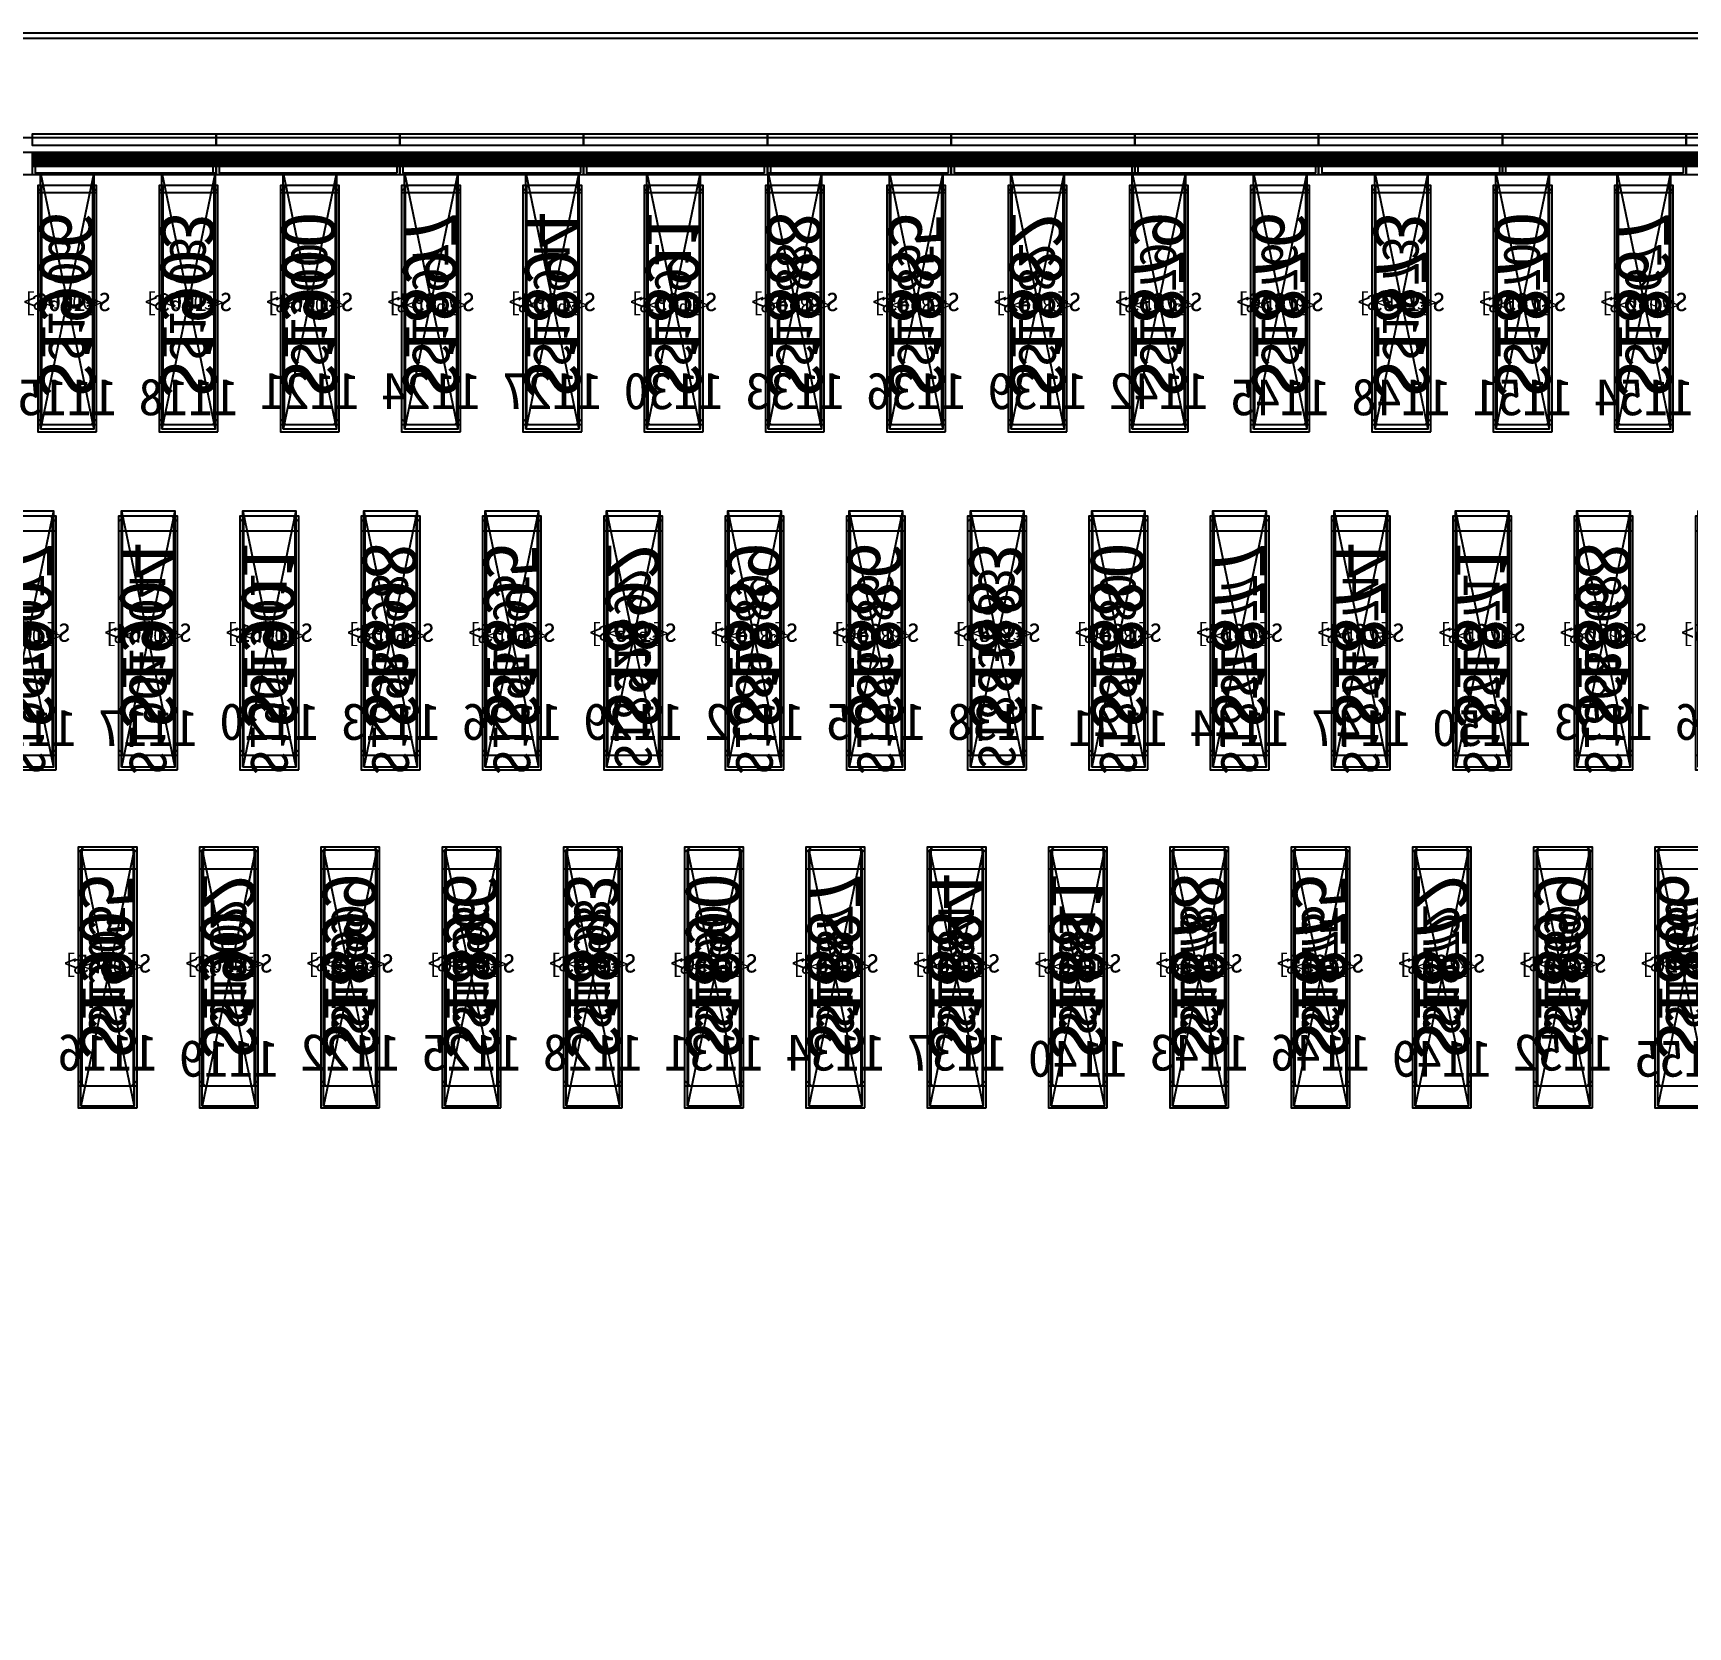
# Model space of a CAD drawing. Header units: millimetres. Extents: x 427 to 2444, y 137 to 817.
# Drawn here: x 1127.5471 to 1127.9973, y 301.2176 to 301.6514 of the extents above; entities that cross this region are included whole.
import ezdxf
from ezdxf.enums import TextEntityAlignment as Align

# ---------------------------------------------------------------- set-up
doc = ezdxf.new("R2010")
doc.units = ezdxf.units.MM
for name, color, linetype in [('L0', 211, 'Continuous'), ('L102', 91, 'Continuous'), ('L114', 213, 'Continuous'), ('L240', 60, 'Continuous'), ('L241', 200, 'Continuous'), ('L242', 51, 'Continuous'), ('L245', 53, 'Continuous'), ('L246', 93, 'Continuous'), ('L247', 13, 'Continuous'), ('L59', 140, 'Continuous'), ('L63', 4, 'Continuous'), ('L98', 150, 'Continuous')]:
    doc.layers.add(name, color=color, linetype=linetype)
doc.styles.add('txt', font='simhei.ttf')

# ---------------------------------------------------------------- blocks, each defined once
blk = doc.blocks.new('HX8394_F_PAD')
at = {"layer": 'L0'}
blk.add_lwpolyline([(-13.86, -0.4025), (-13.86, 0.4025), (13.86, 0.4025), (13.86, -0.4025), (-13.86, -0.4025)], close=True, dxfattribs=at)
at = {"layer": 'L241'}
blk.add_lwpolyline([(-13.9, -0.435), (-13.9, 0.435), (13.9, 0.435), (13.9, -0.435), (-13.9, -0.435)], close=True, dxfattribs=at)
at = {"layer": 'L242'}
for points in [[(7.655, 0.3285), (7.6535, 0.33), (7.6535, 0.392), (7.655, 0.3935), (7.668, 0.3935), (7.6695, 0.392), (7.6695, 0.33), (7.668, 0.3285), (7.655, 0.3285)], [(7.688, 0.3285), (7.6865, 0.33), (7.6865, 0.392), (7.688, 0.3935), (7.701, 0.3935), (7.7025, 0.392), (7.7025, 0.33), (7.701, 0.3285), (7.688, 0.3285)], [(7.721, 0.3285), (7.7195, 0.33), (7.7195, 0.392), (7.721, 0.3935), (7.734, 0.3935), (7.7355, 0.392), (7.7355, 0.33), (7.734, 0.3285), (7.721, 0.3285)], [(7.754, 0.3285), (7.7525, 0.33), (7.7525, 0.392), (7.754, 0.3935), (7.767, 0.3935), (7.7685, 0.392), (7.7685, 0.33), (7.767, 0.3285), (7.754, 0.3285)], [(7.787, 0.3285), (7.7855, 0.33), (7.7855, 0.392), (7.787, 0.3935), (7.8, 0.3935), (7.8015, 0.392), (7.8015, 0.33), (7.8, 0.3285), (7.787, 0.3285)], [(7.82, 0.3285), (7.8185, 0.33), (7.8185, 0.392), (7.82, 0.3935), (7.833, 0.3935), (7.8345, 0.392), (7.8345, 0.33), (7.833, 0.3285), (7.82, 0.3285)], [(7.853, 0.3285), (7.8515, 0.33), (7.8515, 0.392), (7.853, 0.3935), (7.866, 0.3935), (7.8675, 0.392), (7.8675, 0.33), (7.866, 0.3285), (7.853, 0.3285)], [(7.886, 0.3285), (7.8845, 0.33), (7.8845, 0.392), (7.886, 0.3935), (7.899, 0.3935), (7.9005, 0.392), (7.9005, 0.33), (7.899, 0.3285), (7.886, 0.3285)], [(7.919, 0.3285), (7.9175, 0.33), (7.9175, 0.392), (7.919, 0.3935), (7.932, 0.3935), (7.9335, 0.392), (7.9335, 0.33), (7.932, 0.3285), (7.919, 0.3285)], [(7.952, 0.3285), (7.9505, 0.33), (7.9505, 0.392), (7.952, 0.3935), (7.965, 0.3935), (7.9665, 0.392), (7.9665, 0.33), (7.965, 0.3285), (7.952, 0.3285)], [(7.985, 0.3285), (7.9835, 0.33), (7.9835, 0.392), (7.985, 0.3935), (7.998, 0.3935), (7.9995, 0.392), (7.9995, 0.33), (7.998, 0.3285), (7.985, 0.3285)], [(8.018, 0.3285), (8.0165, 0.33), (8.0165, 0.392), (8.018, 0.3935), (8.031, 0.3935), (8.0325, 0.392), (8.0325, 0.33), (8.031, 0.3285), (8.018, 0.3285)], [(8.051, 0.3285), (8.0495, 0.33), (8.0495, 0.392), (8.051, 0.3935), (8.064, 0.3935), (8.0655, 0.392), (8.0655, 0.33), (8.064, 0.3285), (8.051, 0.3285)], [(8.084, 0.3285), (8.0825, 0.33), (8.0825, 0.392), (8.084, 0.3935), (8.097, 0.3935), (8.0985, 0.392), (8.0985, 0.33), (8.097, 0.3285), (8.084, 0.3285)], [(7.666, 0.2385), (7.6645, 0.24), (7.6645, 0.302), (7.666, 0.3035), (7.679, 0.3035), (7.6805, 0.302), (7.6805, 0.24), (7.679, 0.2385), (7.666, 0.2385)], [(7.699, 0.2385), (7.6975, 0.24), (7.6975, 0.302), (7.699, 0.3035), (7.712, 0.3035), (7.7135, 0.302), (7.7135, 0.24), (7.712, 0.2385), (7.699, 0.2385)], [(7.732, 0.2385), (7.7305, 0.24), (7.7305, 0.302), (7.732, 0.3035), (7.745, 0.3035), (7.7465, 0.302), (7.7465, 0.24), (7.745, 0.2385), (7.732, 0.2385)], [(7.765, 0.2385), (7.7635, 0.24), (7.7635, 0.302), (7.765, 0.3035), (7.778, 0.3035), (7.7795, 0.302), (7.7795, 0.24), (7.778, 0.2385), (7.765, 0.2385)], [(7.798, 0.2385), (7.7965, 0.24), (7.7965, 0.302), (7.798, 0.3035), (7.811, 0.3035), (7.8125, 0.302), (7.8125, 0.24), (7.811, 0.2385), (7.798, 0.2385)], [(7.831, 0.2385), (7.8295, 0.24), (7.8295, 0.302), (7.831, 0.3035), (7.844, 0.3035), (7.8455, 0.302), (7.8455, 0.24), (7.844, 0.2385), (7.831, 0.2385)], [(7.864, 0.2385), (7.8625, 0.24), (7.8625, 0.302), (7.864, 0.3035), (7.877, 0.3035), (7.8785, 0.302), (7.8785, 0.24), (7.877, 0.2385), (7.864, 0.2385)], [(7.897, 0.2385), (7.8955, 0.24), (7.8955, 0.302), (7.897, 0.3035), (7.91, 0.3035), (7.9115, 0.302), (7.9115, 0.24), (7.91, 0.2385), (7.897, 0.2385)], [(7.93, 0.2385), (7.9285, 0.24), (7.9285, 0.302), (7.93, 0.3035), (7.943, 0.3035), (7.9445, 0.302), (7.9445, 0.24), (7.943, 0.2385), (7.93, 0.2385)], [(7.963, 0.2385), (7.9615, 0.24), (7.9615, 0.302), (7.963, 0.3035), (7.976, 0.3035), (7.9775, 0.302), (7.9775, 0.24), (7.976, 0.2385), (7.963, 0.2385)], [(7.996, 0.2385), (7.9945, 0.24), (7.9945, 0.302), (7.996, 0.3035), (8.009, 0.3035), (8.0105, 0.302), (8.0105, 0.24), (8.009, 0.2385), (7.996, 0.2385)], [(8.029, 0.2385), (8.0275, 0.24), (8.0275, 0.302), (8.029, 0.3035), (8.042, 0.3035), (8.0435, 0.302), (8.0435, 0.24), (8.042, 0.2385), (8.029, 0.2385)], [(8.062, 0.2385), (8.0605, 0.24), (8.0605, 0.302), (8.062, 0.3035), (8.075, 0.3035), (8.0765, 0.302), (8.0765, 0.24), (8.075, 0.2385), (8.062, 0.2385)], [(8.095, 0.2385), (8.0935, 0.24), (8.0935, 0.302), (8.095, 0.3035), (8.108, 0.3035), (8.1095, 0.302), (8.1095, 0.24), (8.108, 0.2385), (8.095, 0.2385)], [(7.644, 0.1485), (7.6425, 0.15), (7.6425, 0.212), (7.644, 0.2135), (7.657, 0.2135), (7.6585, 0.212), (7.6585, 0.15), (7.657, 0.1485), (7.644, 0.1485)], [(7.677, 0.1485), (7.6755, 0.15), (7.6755, 0.212), (7.677, 0.2135), (7.69, 0.2135), (7.6915, 0.212), (7.6915, 0.15), (7.69, 0.1485), (7.677, 0.1485)], [(7.71, 0.1485), (7.7085, 0.15), (7.7085, 0.212), (7.71, 0.2135), (7.723, 0.2135), (7.7245, 0.212), (7.7245, 0.15), (7.723, 0.1485), (7.71, 0.1485)], [(7.743, 0.1485), (7.7415, 0.15), (7.7415, 0.212), (7.743, 0.2135), (7.756, 0.2135), (7.7575, 0.212), (7.7575, 0.15), (7.756, 0.1485), (7.743, 0.1485)], [(7.776, 0.1485), (7.7745, 0.15), (7.7745, 0.212), (7.776, 0.2135), (7.789, 0.2135), (7.7905, 0.212), (7.7905, 0.15), (7.789, 0.1485), (7.776, 0.1485)], [(7.809, 0.1485), (7.8075, 0.15), (7.8075, 0.212), (7.809, 0.2135), (7.822, 0.2135), (7.8235, 0.212), (7.8235, 0.15), (7.822, 0.1485), (7.809, 0.1485)], [(7.842, 0.1485), (7.8405, 0.15), (7.8405, 0.212), (7.842, 0.2135), (7.855, 0.2135), (7.8565, 0.212), (7.8565, 0.15), (7.855, 0.1485), (7.842, 0.1485)], [(7.875, 0.1485), (7.8735, 0.15), (7.8735, 0.212), (7.875, 0.2135), (7.888, 0.2135), (7.8895, 0.212), (7.8895, 0.15), (7.888, 0.1485), (7.875, 0.1485)], [(7.908, 0.1485), (7.9065, 0.15), (7.9065, 0.212), (7.908, 0.2135), (7.921, 0.2135), (7.9225, 0.212), (7.9225, 0.15), (7.921, 0.1485), (7.908, 0.1485)], [(7.941, 0.1485), (7.9395, 0.15), (7.9395, 0.212), (7.941, 0.2135), (7.954, 0.2135), (7.9555, 0.212), (7.9555, 0.15), (7.954, 0.1485), (7.941, 0.1485)], [(7.974, 0.1485), (7.9725, 0.15), (7.9725, 0.212), (7.974, 0.2135), (7.987, 0.2135), (7.9885, 0.212), (7.9885, 0.15), (7.987, 0.1485), (7.974, 0.1485)], [(8.007, 0.1485), (8.0055, 0.15), (8.0055, 0.212), (8.007, 0.2135), (8.02, 0.2135), (8.0215, 0.212), (8.0215, 0.15), (8.02, 0.1485), (8.007, 0.1485)], [(8.04, 0.1485), (8.0385, 0.15), (8.0385, 0.212), (8.04, 0.2135), (8.053, 0.2135), (8.0545, 0.212), (8.0545, 0.15), (8.053, 0.1485), (8.04, 0.1485)], [(8.073, 0.1485), (8.0715, 0.15), (8.0715, 0.212), (8.073, 0.2135), (8.086, 0.2135), (8.0875, 0.212), (8.0875, 0.15), (8.086, 0.1485), (8.073, 0.1485)]]:
    blk.add_lwpolyline(points, close=True, dxfattribs=at)
at = {"layer": 'L247', "style": 'txt'}
for s, p in [('S1873', (7.7275, 0.362666)), ('S1903', (8.0575, 0.362666)), ('S1906', (8.0905, 0.362666)), ('S1867', (7.6615, 0.361)), ('S1870', (7.6945, 0.361)), ('S1876', (7.7605, 0.361)), ('S1879', (7.7935, 0.361)), ('S1882', (7.8265, 0.361)), ('S1885', (7.8595, 0.361)), ('S1888', (7.8925, 0.361)), ('S1891', (7.9255, 0.361)), ('S1894', (7.9585, 0.361)), ('S1897', (7.9915, 0.361)), ('S1900', (8.0245, 0.361)), ('S1883', (7.8375, 0.272666)), ('S1892', (7.9365, 0.272666)), ('S1868', (7.6725, 0.271)), ('S1871', (7.7055, 0.271)), ('S1874', (7.7385, 0.271)), ('S1877', (7.7715, 0.271)), ('S1880', (7.8045, 0.271)), ('S1886', (7.8705, 0.271)), ('S1889', (7.9035, 0.271)), ('S1895', (7.9695, 0.271)), ('S1898', (8.0025, 0.271)), ('S1901', (8.0355, 0.271)), ('S1904', (8.0685, 0.271)), ('S1907', (8.1015, 0.271)), ('S1866', (7.6505, 0.182666)), ('S1893', (7.9475, 0.182666)), ('S1896', (7.9805, 0.182666)), ('S1902', (8.0465, 0.182666)), ('S1869', (7.6835, 0.181)), ('S1872', (7.7165, 0.181)), ('S1875', (7.7495, 0.181)), ('S1878', (7.7825, 0.181)), ('S1881', (7.8155, 0.181)), ('S1884', (7.8485, 0.181)), ('S1887', (7.8815, 0.181)), ('S1890', (7.9145, 0.181)), ('S1899', (8.0135, 0.181)), ('S1905', (8.0795, 0.181))]:
    blk.add_text(s, height=0.01, rotation=90, dxfattribs=at).set_placement(p, align=Align.MIDDLE_CENTER)
blk = doc.blocks.new('NTBUMP_65X16')
at = {"layer": 'L242'}
blk.add_lwpolyline([(-0.008, -0.0325), (-0.008, 0.0325), (0.008, 0.0325), (0.008, -0.0325), (-0.008, -0.0325)], close=True, dxfattribs=at)
blk = doc.blocks.new('ILI9881C_AA_NTBUMP_PM_875UM')
at = {"layer": 'L241'}
blk.add_lwpolyline([(-13.92, -0.4375), (-13.92, 0.4375), (13.92, 0.4375), (13.92, -0.4375), (-13.92, -0.4375)], close=True, dxfattribs=at)
at = {"rotation": 180}
for p in [(7.6615, 0.365), (7.6945, 0.365), (7.7275, 0.365), (7.7605, 0.365), (7.7935, 0.365), (7.8265, 0.365), (7.8595, 0.365), (7.8925, 0.365), (7.9255, 0.365), (7.9585, 0.365), (7.9915, 0.365), (8.0245, 0.365), (8.0575, 0.365), (8.0905, 0.365), (7.6725, 0.275), (7.7055, 0.275), (7.7385, 0.275), (7.7715, 0.275), (7.8045, 0.275), (7.8375, 0.275), (7.8705, 0.275), (7.9035, 0.275), (7.9365, 0.275), (7.9695, 0.275), (8.0025, 0.275), (8.0355, 0.275), (8.0685, 0.275), (8.1015, 0.275), (7.6505, 0.185), (7.6835, 0.185), (7.7165, 0.185), (7.7495, 0.185), (7.7825, 0.185), (7.8155, 0.185), (7.8485, 0.185), (7.8815, 0.185), (7.9145, 0.185), (7.9475, 0.185), (7.9805, 0.185), (8.0135, 0.185), (8.0465, 0.185), (8.0795, 0.185)]:
    blk.add_blockref('NTBUMP_65X16', p, dxfattribs=at)
at = {"layer": 'L246', "style": 'txt'}
for s, p in [('S1867', (7.6615, 0.365)), ('S1870', (7.6945, 0.365)), ('S1873', (7.7275, 0.365)), ('S1876', (7.7605, 0.365)), ('S1879', (7.7935, 0.365)), ('S1882', (7.8265, 0.365)), ('S1885', (7.8595, 0.365)), ('S1888', (7.8925, 0.365)), ('S1891', (7.9255, 0.365)), ('S1894', (7.9585, 0.365)), ('S1897', (7.9915, 0.365)), ('S1900', (8.0245, 0.365)), ('S1903', (8.0575, 0.365)), ('S1906', (8.0905, 0.365)), ('S1868', (7.6725, 0.275)), ('S1871', (7.7055, 0.275)), ('S1874', (7.7385, 0.275)), ('S1877', (7.7715, 0.275)), ('S1880', (7.8045, 0.275)), ('S1883', (7.8375, 0.275)), ('S1886', (7.8705, 0.275)), ('S1889', (7.9035, 0.275)), ('S1892', (7.9365, 0.275)), ('S1895', (7.9695, 0.275)), ('S1898', (8.0025, 0.275)), ('S1901', (8.0355, 0.275)), ('S1904', (8.0685, 0.275)), ('S1907', (8.1015, 0.275)), ('S1866', (7.6505, 0.185)), ('S1869', (7.6835, 0.185)), ('S1872', (7.7165, 0.185)), ('S1875', (7.7495, 0.185)), ('S1878', (7.7825, 0.185)), ('S1881', (7.8155, 0.185)), ('S1884', (7.8485, 0.185)), ('S1887', (7.8815, 0.185)), ('S1890', (7.9145, 0.185)), ('S1893', (7.9475, 0.185)), ('S1896', (7.9805, 0.185)), ('S1899', (8.0135, 0.185)), ('S1902', (8.0465, 0.185)), ('S1905', (8.0795, 0.185))]:
    blk.add_text(s, height=0.015, rotation=90, dxfattribs=at).set_placement(p, align=Align.MIDDLE_CENTER)
for s, p in [('1154', (7.6615, 0.34)), ('1151', (7.6945, 0.34)), ('1148', (7.7275, 0.34)), ('1145', (7.7605, 0.34)), ('1142', (7.7935, 0.341666)), ('1139', (7.8265, 0.341666)), ('1136', (7.8595, 0.341666)), ('1133', (7.8925, 0.341666)), ('1130', (7.9255, 0.341666)), ('1127', (7.9585, 0.341666)), ('1124', (7.9915, 0.341666)), ('1121', (8.0245, 0.341666)), ('1118', (8.0575, 0.34)), ('1115', (8.0905, 0.34)), ('1156', (7.6395, 0.251666)), ('1153', (7.6725, 0.251666)), ('1150', (7.7055, 0.25)), ('1147', (7.7385, 0.25)), ('1144', (7.7715, 0.25)), ('1141', (7.8045, 0.25)), ('1138', (7.8375, 0.251666)), ('1135', (7.8705, 0.251666)), ('1132', (7.9035, 0.251666)), ('1129', (7.9365, 0.251666)), ('1126', (7.9695, 0.251666)), ('1123', (8.0025, 0.251666)), ('1120', (8.0355, 0.251666)), ('1117', (8.0685, 0.25)), ('1114', (8.1015, 0.25)), ('1155', (7.6505, 0.16)), ('1152', (7.6835, 0.161666)), ('1149', (7.7165, 0.16)), ('1146', (7.7495, 0.161666)), ('1143', (7.7825, 0.161666)), ('1140', (7.8155, 0.16)), ('1137', (7.8485, 0.161666)), ('1134', (7.8815, 0.161666)), ('1131', (7.9145, 0.161666)), ('1128', (7.9475, 0.161666)), ('1125', (7.9805, 0.161666)), ('1122', (8.0135, 0.161666)), ('1119', (8.0465, 0.16)), ('1116', (8.0795, 0.161666))]:
    blk.add_text(s, height=0.01, dxfattribs=at).set_placement(p, align=Align.MIDDLE_CENTER)
blk = doc.blocks.new('OUT_3BUMP')
at = {"layer": 'L242'}
for points in [[(0, 0.206), (0, 0.271), (0.016, 0.271), (0.016, 0.206), (0, 0.206)], [(0.011, 0.116), (0.011, 0.181), (0.027, 0.181), (0.027, 0.116), (0.011, 0.116)], [(0.022, 0.026), (0.022, 0.091), (0.038, 0.091), (0.038, 0.026), (0.022, 0.026)]]:
    blk.add_lwpolyline(points, close=True, dxfattribs=at)
blk = doc.blocks.new('JD9365Z_PAD_20170829_Y880')
at = {"layer": 'L241'}
blk.add_lwpolyline([(-13.95, -0.41), (-13.95, 0.41), (13.95, 0.41), (13.95, -0.41), (-13.95, -0.41)], close=True, dxfattribs=at)
at = {"row_count": 1, "column_count": 372, "row_spacing": 0.245, "column_spacing": 0.033}
blk.add_blockref('OUT_3BUMP', (1.3835, 0.13), dxfattribs=at)
at = {"layer": 'L240', "style": 'txt'}
for s, p in [('S[1627]', (7.6615, 0.369333)), ('S[1630]', (7.6945, 0.369333)), ('S[1633]', (7.7275, 0.369333)), ('S[1636]', (7.7605, 0.369333)), ('S[1639]', (7.7935, 0.369333)), ('S[1642]', (7.8265, 0.369333)), ('S[1645]', (7.8595, 0.369333)), ('S[1648]', (7.8925, 0.369333)), ('S[1651]', (7.9255, 0.369333)), ('S[1654]', (7.9585, 0.369333)), ('S[1657]', (7.9915, 0.369333)), ('S[1660]', (8.0245, 0.369333)), ('S[1663]', (8.0575, 0.369333)), ('S[1666]', (8.0905, 0.369333)), ('S[1625]', (7.6395, 0.279333)), ('S[1628]', (7.6725, 0.279333)), ('S[1631]', (7.7055, 0.279333)), ('S[1634]', (7.7385, 0.279333)), ('S[1637]', (7.7715, 0.279333)), ('S[1640]', (7.8045, 0.279333)), ('S[1643]', (7.8375, 0.279333)), ('S[1646]', (7.8705, 0.279333)), ('S[1649]', (7.9035, 0.279333)), ('S[1652]', (7.9365, 0.279333)), ('S[1655]', (7.9695, 0.279333)), ('S[1658]', (8.0025, 0.279333)), ('S[1661]', (8.0355, 0.279333)), ('S[1664]', (8.0685, 0.279333)), ('S[1667]', (8.1015, 0.279333)), ('S[1626]', (7.6505, 0.189333)), ('S[1629]', (7.6835, 0.189333)), ('S[1632]', (7.7165, 0.189333)), ('S[1635]', (7.7495, 0.189333)), ('S[1638]', (7.7825, 0.189333)), ('S[1641]', (7.8155, 0.189333)), ('S[1644]', (7.8485, 0.189333)), ('S[1647]', (7.8815, 0.189333)), ('S[1650]', (7.9145, 0.189333)), ('S[1653]', (7.9475, 0.189333)), ('S[1656]', (7.9805, 0.189333)), ('S[1659]', (8.0135, 0.189333)), ('S[1662]', (8.0465, 0.189333)), ('S[1665]', (8.0795, 0.189333))]:
    blk.add_text(s, height=0.005, dxfattribs=at).set_placement(p, align=Align.MIDDLE_CENTER)
blk = doc.blocks.new('NV3052C3P_BUMP_ORI_20190911')
at = {"layer": 'L241'}
blk.add_lwpolyline([(-13.8, -0.398), (-13.8, 0.398), (13.8, 0.398), (13.8, -0.398), (-13.8, -0.398)], close=True, dxfattribs=at)
at = {"layer": 'L242'}
for points in [[(7.6535, 0.32), (7.6535, 0.385), (7.6695, 0.385), (7.6695, 0.32), (7.6535, 0.32)], [(7.6865, 0.32), (7.6865, 0.385), (7.7025, 0.385), (7.7025, 0.32), (7.6865, 0.32)], [(7.7195, 0.32), (7.7195, 0.385), (7.7355, 0.385), (7.7355, 0.32), (7.7195, 0.32)], [(7.7525, 0.32), (7.7525, 0.385), (7.7685, 0.385), (7.7685, 0.32), (7.7525, 0.32)], [(7.7855, 0.32), (7.7855, 0.385), (7.8015, 0.385), (7.8015, 0.32), (7.7855, 0.32)], [(7.8185, 0.32), (7.8185, 0.385), (7.8345, 0.385), (7.8345, 0.32), (7.8185, 0.32)], [(7.8515, 0.32), (7.8515, 0.385), (7.8675, 0.385), (7.8675, 0.32), (7.8515, 0.32)], [(7.8845, 0.32), (7.8845, 0.385), (7.9005, 0.385), (7.9005, 0.32), (7.8845, 0.32)], [(7.9175, 0.32), (7.9175, 0.385), (7.9335, 0.385), (7.9335, 0.32), (7.9175, 0.32)], [(7.9505, 0.32), (7.9505, 0.385), (7.9665, 0.385), (7.9665, 0.32), (7.9505, 0.32)], [(7.9835, 0.32), (7.9835, 0.385), (7.9995, 0.385), (7.9995, 0.32), (7.9835, 0.32)], [(8.0165, 0.32), (8.0165, 0.385), (8.0325, 0.385), (8.0325, 0.32), (8.0165, 0.32)], [(8.0495, 0.32), (8.0495, 0.385), (8.0655, 0.385), (8.0655, 0.32), (8.0495, 0.32)], [(8.0825, 0.32), (8.0825, 0.385), (8.0985, 0.385), (8.0985, 0.32), (8.0825, 0.32)], [(7.6645, 0.23), (7.6645, 0.295), (7.6805, 0.295), (7.6805, 0.23), (7.6645, 0.23)], [(7.6975, 0.23), (7.6975, 0.295), (7.7135, 0.295), (7.7135, 0.23), (7.6975, 0.23)], [(7.7305, 0.23), (7.7305, 0.295), (7.7465, 0.295), (7.7465, 0.23), (7.7305, 0.23)], [(7.7635, 0.23), (7.7635, 0.295), (7.7795, 0.295), (7.7795, 0.23), (7.7635, 0.23)], [(7.7965, 0.23), (7.7965, 0.295), (7.8125, 0.295), (7.8125, 0.23), (7.7965, 0.23)], [(7.8295, 0.23), (7.8295, 0.295), (7.8455, 0.295), (7.8455, 0.23), (7.8295, 0.23)], [(7.8625, 0.23), (7.8625, 0.295), (7.8785, 0.295), (7.8785, 0.23), (7.8625, 0.23)], [(7.8955, 0.23), (7.8955, 0.295), (7.9115, 0.295), (7.9115, 0.23), (7.8955, 0.23)], [(7.9285, 0.23), (7.9285, 0.295), (7.9445, 0.295), (7.9445, 0.23), (7.9285, 0.23)], [(7.9615, 0.23), (7.9615, 0.295), (7.9775, 0.295), (7.9775, 0.23), (7.9615, 0.23)], [(7.9945, 0.23), (7.9945, 0.295), (8.0105, 0.295), (8.0105, 0.23), (7.9945, 0.23)], [(8.0275, 0.23), (8.0275, 0.295), (8.0435, 0.295), (8.0435, 0.23), (8.0275, 0.23)], [(8.0605, 0.23), (8.0605, 0.295), (8.0765, 0.295), (8.0765, 0.23), (8.0605, 0.23)], [(8.0935, 0.23), (8.0935, 0.295), (8.1095, 0.295), (8.1095, 0.23), (8.0935, 0.23)], [(7.6425, 0.14), (7.6425, 0.205), (7.6585, 0.205), (7.6585, 0.14), (7.6425, 0.14)], [(7.6755, 0.14), (7.6755, 0.205), (7.6915, 0.205), (7.6915, 0.14), (7.6755, 0.14)], [(7.7085, 0.14), (7.7085, 0.205), (7.7245, 0.205), (7.7245, 0.14), (7.7085, 0.14)], [(7.7415, 0.14), (7.7415, 0.205), (7.7575, 0.205), (7.7575, 0.14), (7.7415, 0.14)], [(7.7745, 0.14), (7.7745, 0.205), (7.7905, 0.205), (7.7905, 0.14), (7.7745, 0.14)], [(7.8075, 0.14), (7.8075, 0.205), (7.8235, 0.205), (7.8235, 0.14), (7.8075, 0.14)], [(7.8405, 0.14), (7.8405, 0.205), (7.8565, 0.205), (7.8565, 0.14), (7.8405, 0.14)], [(7.8735, 0.14), (7.8735, 0.205), (7.8895, 0.205), (7.8895, 0.14), (7.8735, 0.14)], [(7.9065, 0.14), (7.9065, 0.205), (7.9225, 0.205), (7.9225, 0.14), (7.9065, 0.14)], [(7.9395, 0.14), (7.9395, 0.205), (7.9555, 0.205), (7.9555, 0.14), (7.9395, 0.14)], [(7.9725, 0.14), (7.9725, 0.205), (7.9885, 0.205), (7.9885, 0.14), (7.9725, 0.14)], [(8.0055, 0.14), (8.0055, 0.205), (8.0215, 0.205), (8.0215, 0.14), (8.0055, 0.14)], [(8.0385, 0.14), (8.0385, 0.205), (8.0545, 0.205), (8.0545, 0.14), (8.0385, 0.14)], [(8.0715, 0.14), (8.0715, 0.205), (8.0875, 0.205), (8.0875, 0.14), (8.0715, 0.14)]]:
    blk.add_lwpolyline(points, close=True, dxfattribs=at)
at = {"layer": 'L245', "style": 'txt'}
for s, p in [('S<1867>', (7.661473, 0.353333)), ('S<1870>', (7.694473, 0.353333)), ('S<1873>', (7.727473, 0.353333)), ('S<1876>', (7.760473, 0.353333)), ('S<1879>', (7.793473, 0.353333)), ('S<1882>', (7.826473, 0.353333)), ('S<1885>', (7.859473, 0.353333)), ('S<1888>', (7.892473, 0.353333)), ('S<1891>', (7.925473, 0.353333)), ('S<1894>', (7.958473, 0.353333)), ('S<1897>', (7.991473, 0.353333)), ('S<1900>', (8.024473, 0.353333)), ('S<1903>', (8.057473, 0.353333)), ('S<1906>', (8.090473, 0.353333)), ('S<1865>', (7.639473, 0.263333)), ('S<1868>', (7.672473, 0.263333)), ('S<1871>', (7.705473, 0.263333)), ('S<1874>', (7.738473, 0.263333)), ('S<1877>', (7.771473, 0.263333)), ('S<1880>', (7.804473, 0.263333)), ('S<1883>', (7.837473, 0.263333)), ('S<1886>', (7.870473, 0.263333)), ('S<1889>', (7.903473, 0.263333)), ('S<1892>', (7.936473, 0.263333)), ('S<1895>', (7.969473, 0.263333)), ('S<1898>', (8.002473, 0.263333)), ('S<1901>', (8.035473, 0.263333)), ('S<1904>', (8.068473, 0.263333)), ('S<1907>', (8.101473, 0.263333)), ('S<1866>', (7.650473, 0.173333)), ('S<1869>', (7.683473, 0.173333)), ('S<1872>', (7.716473, 0.173333)), ('S<1875>', (7.749473, 0.173333)), ('S<1878>', (7.782473, 0.173333)), ('S<1881>', (7.815473, 0.173333)), ('S<1884>', (7.848473, 0.173333)), ('S<1887>', (7.881473, 0.173333)), ('S<1890>', (7.914473, 0.173333)), ('S<1893>', (7.947473, 0.173333)), ('S<1896>', (7.980473, 0.173333)), ('S<1899>', (8.013473, 0.173333)), ('S<1902>', (8.046473, 0.173333)), ('S<1905>', (8.079473, 0.173333))]:
    blk.add_text(s, height=0.005, dxfattribs=at).set_placement(p, align=Align.MIDDLE_CENTER)
blk = doc.blocks.new('BUMP_14_65')
at = {"layer": 'L242'}
blk.add_lwpolyline([(-0.007, -0.022), (-0.007, 0.043), (0.007, 0.043), (0.007, -0.022), (-0.007, -0.022)], close=True, dxfattribs=at)
blk = doc.blocks.new('FL11283_A_OTHER')
at = {"layer": 'L102'}
blk.add_lwpolyline([(0, 0), (0, 0.41), (13.86, 0.41), (13.86, 0), (0, 0)], close=True, dxfattribs=at)
at = {"layer": 'L241'}
blk.add_lwpolyline([(-13.86, -0.41), (-13.86, 0.41), (13.86, 0.41), (13.86, 0.404), (-13.854, 0.404), (-13.854, -0.404), (13.854, -0.404), (13.854, 0.404), (13.86, 0.404), (13.86, -0.41), (-13.86, -0.41)], close=True, dxfattribs=at)
at = {"layer": 'L59'}
blk.add_lwpolyline([(-13.86, -0.41), (-13.86, 0.41), (13.86, 0.41), (13.86, -0.41), (-13.86, -0.41)], close=True, dxfattribs=at)
for p in [(7.6615, 0.358), (7.6945, 0.358), (7.7275, 0.358), (7.7605, 0.358), (7.7935, 0.358), (7.8265, 0.358), (7.8595, 0.358), (7.8925, 0.358), (7.9255, 0.358), (7.9585, 0.358), (7.9915, 0.358), (8.0245, 0.358), (8.0575, 0.358), (8.0905, 0.358), (7.6725, 0.268), (7.7055, 0.268), (7.7385, 0.268), (7.7715, 0.268), (7.8045, 0.268), (7.8375, 0.268), (7.8705, 0.268), (7.9035, 0.268), (7.9365, 0.268), (7.9695, 0.268), (8.0025, 0.268), (8.0355, 0.268), (8.0685, 0.268), (8.1015, 0.268), (7.6505, 0.178), (7.6835, 0.178), (7.7165, 0.178), (7.7495, 0.178), (7.7825, 0.178), (7.8155, 0.178), (7.8485, 0.178), (7.8815, 0.178), (7.9145, 0.178), (7.9475, 0.178), (7.9805, 0.178), (8.0135, 0.178), (8.0465, 0.178), (8.0795, 0.178)]:
    blk.add_blockref('BUMP_14_65', p)
at = {"layer": 'L102', "style": 'txt'}
for s, p in [('S1867', (7.6615, 0.3685)), ('S1870', (7.6945, 0.3685)), ('S1873', (7.7275, 0.370166)), ('S1876', (7.7605, 0.3685)), ('S1879', (7.7935, 0.3685)), ('S1882', (7.8265, 0.3685)), ('S1885', (7.8595, 0.3685)), ('S1888', (7.8925, 0.3685)), ('S1891', (7.9255, 0.3685)), ('S1894', (7.9585, 0.3685)), ('S1897', (7.9915, 0.3685)), ('S1900', (8.0245, 0.3685)), ('S1903', (8.0575, 0.370166)), ('S1906', (8.0905, 0.370166)), ('S1883', (7.8375, 0.259166)), ('S1892', (7.9365, 0.259166)), ('S1868', (7.6725, 0.2575)), ('S1871', (7.7055, 0.2575)), ('S1874', (7.7385, 0.2575)), ('S1877', (7.7715, 0.2575)), ('S1880', (7.8045, 0.2575)), ('S1886', (7.8705, 0.2575)), ('S1889', (7.9035, 0.2575)), ('S1895', (7.9695, 0.2575)), ('S1898', (8.0025, 0.2575)), ('S1901', (8.0355, 0.2575)), ('S1904', (8.0685, 0.2575)), ('S1907', (8.1015, 0.2575)), ('S1866', (7.6505, 0.188166)), ('S1869', (7.6835, 0.1865)), ('S1872', (7.7165, 0.1865)), ('S1875', (7.7495, 0.1865)), ('S1878', (7.7825, 0.1865)), ('S1881', (7.8155, 0.1865)), ('S1884', (7.8485, 0.1865)), ('S1887', (7.8815, 0.1865)), ('S1890', (7.9145, 0.1865)), ('S1893', (7.9475, 0.188166)), ('S1896', (7.9805, 0.188166)), ('S1899', (8.0135, 0.1865)), ('S1902', (8.0465, 0.188166)), ('S1905', (8.0795, 0.1865))]:
    blk.add_text(s, height=0.01, rotation=90, dxfattribs=at).set_placement(p, align=Align.MIDDLE_CENTER)
blk = doc.blocks.new('GC9702_LCDPAD_BUMP')
at = {"layer": 'L242'}
blk.add_lwpolyline([(-0.008, -0.0325), (-0.008, 0.0325), (0.008, 0.0325), (0.008, -0.0325), (-0.008, -0.0325)], close=True, dxfattribs=at)
blk = doc.blocks.new('GC9702_BUMP_NOCOMPENSATION')
at = {"layer": 'L114', "const_width": 0.004}
for points in [[(7.6, 0.378), (7.65, 0.378)], [(7.6, 0.378), (7.65, 0.378)], [(7.6, 0.378), (7.65, 0.378)], [(7.6, 0.378), (7.65, 0.378)], [(7.65, 0.378), (7.7, 0.378)], [(7.65, 0.378), (7.7, 0.378)], [(7.65, 0.378), (7.7, 0.378)], [(7.65, 0.378), (7.7, 0.378)], [(7.7, 0.378), (7.75, 0.378)], [(7.7, 0.378), (7.75, 0.378)], [(7.7, 0.378), (7.75, 0.378)], [(7.7, 0.378), (7.75, 0.378)], [(7.75, 0.378), (7.8, 0.378)], [(7.75, 0.378), (7.8, 0.378)], [(7.75, 0.378), (7.8, 0.378)], [(7.75, 0.378), (7.8, 0.378)], [(7.8, 0.378), (7.85, 0.378)], [(7.8, 0.378), (7.85, 0.378)], [(7.8, 0.378), (7.85, 0.378)], [(7.8, 0.378), (7.85, 0.378)], [(7.85, 0.378), (7.9, 0.378)], [(7.85, 0.378), (7.9, 0.378)], [(7.85, 0.378), (7.9, 0.378)], [(7.85, 0.378), (7.9, 0.378)], [(7.9, 0.378), (7.95, 0.378)], [(7.9, 0.378), (7.95, 0.378)], [(7.9, 0.378), (7.95, 0.378)], [(7.9, 0.378), (7.95, 0.378)], [(7.95, 0.378), (8, 0.378)], [(7.95, 0.378), (8, 0.378)], [(7.95, 0.378), (8, 0.378)], [(7.95, 0.378), (8, 0.378)], [(8, 0.378), (8.05, 0.378)], [(8, 0.378), (8.05, 0.378)], [(8, 0.378), (8.05, 0.378)], [(8, 0.378), (8.05, 0.378)], [(8.05, 0.378), (8.1, 0.378)], [(8.05, 0.378), (8.1, 0.378)], [(8.05, 0.378), (8.1, 0.378)], [(8.05, 0.378), (8.1, 0.378)]]:
    blk.add_lwpolyline(points, dxfattribs=at)
at = {"layer": 'L114'}
for points in [[(7.6, 0.374), (7.6, 0.38), (7.65, 0.38), (7.65, 0.374), (7.6, 0.374)], [(7.6, 0.374), (7.6, 0.38), (7.65, 0.38), (7.65, 0.374), (7.6, 0.374)], [(7.65, 0.374), (7.65, 0.38), (7.7, 0.38), (7.7, 0.374), (7.65, 0.374)], [(7.65, 0.374), (7.65, 0.38), (7.7, 0.38), (7.7, 0.374), (7.65, 0.374)], [(7.65074, 0.37443), (7.65074, 0.379), (7.69918, 0.379), (7.69918, 0.37443), (7.65074, 0.37443)], [(7.65074, 0.37443), (7.65074, 0.379), (7.69918, 0.379), (7.69918, 0.37443), (7.65074, 0.37443)], [(7.7, 0.374), (7.7, 0.38), (7.75, 0.38), (7.75, 0.374), (7.7, 0.374)], [(7.7, 0.374), (7.7, 0.38), (7.75, 0.38), (7.75, 0.374), (7.7, 0.374)], [(7.70074, 0.37443), (7.70074, 0.379), (7.74918, 0.379), (7.74918, 0.37443), (7.70074, 0.37443)], [(7.70074, 0.37443), (7.70074, 0.379), (7.74918, 0.379), (7.74918, 0.37443), (7.70074, 0.37443)], [(7.75, 0.374), (7.75, 0.38), (7.8, 0.38), (7.8, 0.374), (7.75, 0.374)], [(7.75, 0.374), (7.75, 0.38), (7.8, 0.38), (7.8, 0.374), (7.75, 0.374)], [(7.75074, 0.37443), (7.75074, 0.379), (7.79918, 0.379), (7.79918, 0.37443), (7.75074, 0.37443)], [(7.75074, 0.37443), (7.75074, 0.379), (7.79918, 0.379), (7.79918, 0.37443), (7.75074, 0.37443)], [(7.8, 0.374), (7.8, 0.38), (7.85, 0.38), (7.85, 0.374), (7.8, 0.374)], [(7.8, 0.374), (7.8, 0.38), (7.85, 0.38), (7.85, 0.374), (7.8, 0.374)], [(7.80074, 0.37443), (7.80074, 0.379), (7.84918, 0.379), (7.84918, 0.37443), (7.80074, 0.37443)], [(7.80074, 0.37443), (7.80074, 0.379), (7.84918, 0.379), (7.84918, 0.37443), (7.80074, 0.37443)], [(7.85, 0.374), (7.85, 0.38), (7.9, 0.38), (7.9, 0.374), (7.85, 0.374)], [(7.85, 0.374), (7.85, 0.38), (7.9, 0.38), (7.9, 0.374), (7.85, 0.374)], [(7.85074, 0.37443), (7.85074, 0.379), (7.89918, 0.379), (7.89918, 0.37443), (7.85074, 0.37443)], [(7.85074, 0.37443), (7.85074, 0.379), (7.89918, 0.379), (7.89918, 0.37443), (7.85074, 0.37443)], [(7.9, 0.374), (7.9, 0.38), (7.95, 0.38), (7.95, 0.374), (7.9, 0.374)], [(7.9, 0.374), (7.9, 0.38), (7.95, 0.38), (7.95, 0.374), (7.9, 0.374)], [(7.90074, 0.37443), (7.90074, 0.379), (7.94918, 0.379), (7.94918, 0.37443), (7.90074, 0.37443)], [(7.90074, 0.37443), (7.90074, 0.379), (7.94918, 0.379), (7.94918, 0.37443), (7.90074, 0.37443)], [(7.95, 0.374), (7.95, 0.38), (8, 0.38), (8, 0.374), (7.95, 0.374)], [(7.95, 0.374), (7.95, 0.38), (8, 0.38), (8, 0.374), (7.95, 0.374)], [(7.95074, 0.37443), (7.95074, 0.379), (7.99918, 0.379), (7.99918, 0.37443), (7.95074, 0.37443)], [(7.95074, 0.37443), (7.95074, 0.379), (7.99918, 0.379), (7.99918, 0.37443), (7.95074, 0.37443)], [(8, 0.374), (8, 0.38), (8.05, 0.38), (8.05, 0.374), (8, 0.374)], [(8, 0.374), (8, 0.38), (8.05, 0.38), (8.05, 0.374), (8, 0.374)], [(8.00074, 0.37443), (8.00074, 0.379), (8.04918, 0.379), (8.04918, 0.37443), (8.00074, 0.37443)], [(8.00074, 0.37443), (8.00074, 0.379), (8.04918, 0.379), (8.04918, 0.37443), (8.00074, 0.37443)], [(8.05, 0.374), (8.05, 0.38), (8.1, 0.38), (8.1, 0.374), (8.05, 0.374)], [(8.05, 0.374), (8.05, 0.38), (8.1, 0.38), (8.1, 0.374), (8.05, 0.374)], [(8.05074, 0.37443), (8.05074, 0.379), (8.09918, 0.379), (8.09918, 0.37443), (8.05074, 0.37443)], [(8.05074, 0.37443), (8.05074, 0.379), (8.09918, 0.379), (8.09918, 0.37443), (8.05074, 0.37443)]]:
    blk.add_lwpolyline(points, close=True, dxfattribs=at)
at = {"layer": 'L241'}
for points in [[(7.6, 0.382), (7.6, 0.385), (7.65, 0.385), (7.65, 0.382), (7.6, 0.382)], [(7.6, 0.382), (7.6, 0.385), (7.65, 0.385), (7.65, 0.382), (7.6, 0.382)], [(7.65, 0.382), (7.65, 0.385), (7.7, 0.385), (7.7, 0.382), (7.65, 0.382)], [(7.65, 0.382), (7.65, 0.385), (7.7, 0.385), (7.7, 0.382), (7.65, 0.382)], [(7.7, 0.382), (7.7, 0.385), (7.75, 0.385), (7.75, 0.382), (7.7, 0.382)], [(7.7, 0.382), (7.7, 0.385), (7.75, 0.385), (7.75, 0.382), (7.7, 0.382)], [(7.75, 0.382), (7.75, 0.385), (7.8, 0.385), (7.8, 0.382), (7.75, 0.382)], [(7.75, 0.382), (7.75, 0.385), (7.8, 0.385), (7.8, 0.382), (7.75, 0.382)], [(7.8, 0.382), (7.8, 0.385), (7.85, 0.385), (7.85, 0.382), (7.8, 0.382)], [(7.8, 0.382), (7.8, 0.385), (7.85, 0.385), (7.85, 0.382), (7.8, 0.382)], [(7.85, 0.382), (7.85, 0.385), (7.9, 0.385), (7.9, 0.382), (7.85, 0.382)], [(7.85, 0.382), (7.85, 0.385), (7.9, 0.385), (7.9, 0.382), (7.85, 0.382)], [(7.9, 0.382), (7.9, 0.385), (7.95, 0.385), (7.95, 0.382), (7.9, 0.382)], [(7.9, 0.382), (7.9, 0.385), (7.95, 0.385), (7.95, 0.382), (7.9, 0.382)], [(7.95, 0.382), (7.95, 0.385), (8, 0.385), (8, 0.382), (7.95, 0.382)], [(7.95, 0.382), (7.95, 0.385), (8, 0.385), (8, 0.382), (7.95, 0.382)], [(8, 0.382), (8, 0.385), (8.05, 0.385), (8.05, 0.382), (8, 0.382)], [(8, 0.382), (8, 0.385), (8.05, 0.385), (8.05, 0.382), (8, 0.382)], [(8.05, 0.382), (8.05, 0.385), (8.1, 0.385), (8.1, 0.382), (8.05, 0.382)], [(8.05, 0.382), (8.05, 0.385), (8.1, 0.385), (8.1, 0.382), (8.05, 0.382)]]:
    blk.add_lwpolyline(points, close=True, dxfattribs=at)
at = {"row_count": 1, "column_count": 413, "row_spacing": 0.065, "column_spacing": 0.033}
for p in [(0.0055, 0.3365), (0.0165, 0.2445), (0.0275, 0.1525)]:
    blk.add_blockref('GC9702_LCDPAD_BUMP', p, dxfattribs=at)
at = {"layer": 'L98', "style": 'txt'}
for s, p in [('S<1867>', (7.6615, 0.3385)), ('S<1870>', (7.6945, 0.3385)), ('S<1873>', (7.7275, 0.33917)), ('S<1876>', (7.7605, 0.3385)), ('S<1879>', (7.7935, 0.3385)), ('S<1882>', (7.8265, 0.3385)), ('S<1885>', (7.8595, 0.3385)), ('S<1888>', (7.8925, 0.3385)), ('S<1891>', (7.9255, 0.3385)), ('S<1894>', (7.9585, 0.3385)), ('S<1897>', (7.9915, 0.3385)), ('S<1900>', (8.0245, 0.3385)), ('S<1903>', (8.0575, 0.33917)), ('S<1906>', (8.0905, 0.33917)), ('S<1868>', (7.6725, 0.2485)), ('S<1871>', (7.7055, 0.2485)), ('S<1874>', (7.7385, 0.2485)), ('S<1877>', (7.7715, 0.2485)), ('S<1880>', (7.8045, 0.2485)), ('S<1883>', (7.8375, 0.24917)), ('S<1886>', (7.8705, 0.2485)), ('S<1889>', (7.9035, 0.2485)), ('S<1892>', (7.9365, 0.24917)), ('S<1895>', (7.9695, 0.2485)), ('S<1898>', (8.0025, 0.2485)), ('S<1901>', (8.0355, 0.2485)), ('S<1904>', (8.0685, 0.2485)), ('S<1907>', (8.1015, 0.2485)), ('S<1866>', (7.6505, 0.15917)), ('S<1869>', (7.6835, 0.15917)), ('S<1872>', (7.7165, 0.1585)), ('S<1875>', (7.7495, 0.1585)), ('S<1878>', (7.7825, 0.1585)), ('S<1881>', (7.8155, 0.1585)), ('S<1884>', (7.8485, 0.1585)), ('S<1887>', (7.8815, 0.1585)), ('S<1890>', (7.9145, 0.1585)), ('S<1893>', (7.9475, 0.15917)), ('S<1896>', (7.9805, 0.15917)), ('S<1899>', (8.0135, 0.15917)), ('S<1902>', (8.0465, 0.15917)), ('S<1905>', (8.0795, 0.1585))]:
    blk.add_text(s, height=0.004, rotation=180, dxfattribs=at).set_placement(p, align=Align.MIDDLE_CENTER)
blk = doc.blocks.new('IC_GDS_ALL')
for name, p in [('ILI9881C_AA_NTBUMP_PM_875UM', (0, 0)), ('HX8394_F_PAD', (0, 0.004)), ('GC9702_BUMP_NOCOMPENSATION', (0, 0.0265)), ('NV3052C3P_BUMP_ORI_20190911', (0, 0.0125)), ('JD9365Z_PAD_20170829_Y880', (0, -0.0035)), ('FL11283_A_OTHER', (0, -0.0035))]:
    blk.add_blockref(name, p)
blk = doc.blocks.new('OUTPUT_PAD_SD')
at = {"color": 5, "linetype": 'Continuous'}
blk.add_lwpolyline([(0.00225, 0.078), (0.01675, 0.00825), (0.01675, 0.078), (0.00225, 0.00825)], dxfattribs=at)
at = {"layer": 'L63', "color": 5}
blk.add_lwpolyline([(0.00225, 0.00825), (0.00225, 0.078), (0.01675, 0.078), (0.01675, 0.00825), (0.00225, 0.00825)], close=True, dxfattribs=at)
blk = doc.blocks.new('OUTPUT_PAD_GATE')
at = {"color": 5, "linetype": 'Continuous'}
blk.add_lwpolyline([(0.00175, 0.07125), (0.01625, 0.0015), (0.01625, 0.07125), (0.00175, 0.0015)], dxfattribs=at)
at = {"layer": 'L63', "color": 5}
blk.add_lwpolyline([(0.00175, 0.0015), (0.00175, 0.07125), (0.01625, 0.07125), (0.01625, 0.0015), (0.00175, 0.0015)], close=True, dxfattribs=at)
blk = doc.blocks.new('IC_PAD_ALL')
at = {"row_count": 1, "row_spacing": 0.0685, "column_spacing": 0.066}
for name, p, column_count in [('OUTPUT_PAD_GATE', (0.004, 0.68425), 414), ('OUTPUT_PAD_SD', (0.0365, 0.6775), 414), ('OUTPUT_PAD_GATE', (0.026, 0.59225), 414), ('OUTPUT_PAD_SD', (0.0585, 0.5855), 413), ('OUTPUT_PAD_GATE', (-0.018, 0.5), 414), ('OUTPUT_PAD_SD', (0.0145, 0.49325), 414)]:
    blk.add_blockref(name, p, dxfattribs=dict(at, column_count=column_count))
blk = doc.blocks.new('IC_ALL')
at = {"yscale": -1, "rotation": 180}
blk.add_blockref('IC_GDS_ALL', (14, 0.4375), dxfattribs=at)
blk.add_blockref('IC_PAD_ALL', (0.3525, 0.083))
blk = doc.blocks.new('IC_FPC_OLB_ALL')
blk.add_blockref('IC_ALL', (1.188, 1.0245))

msp = doc.modelspace()

# ---------------------------------------------------------------- block references
msp.add_blockref('IC_FPC_OLB_ALL', (1120.45883, 299.75037))

doc.saveas('drawing.dxf')
